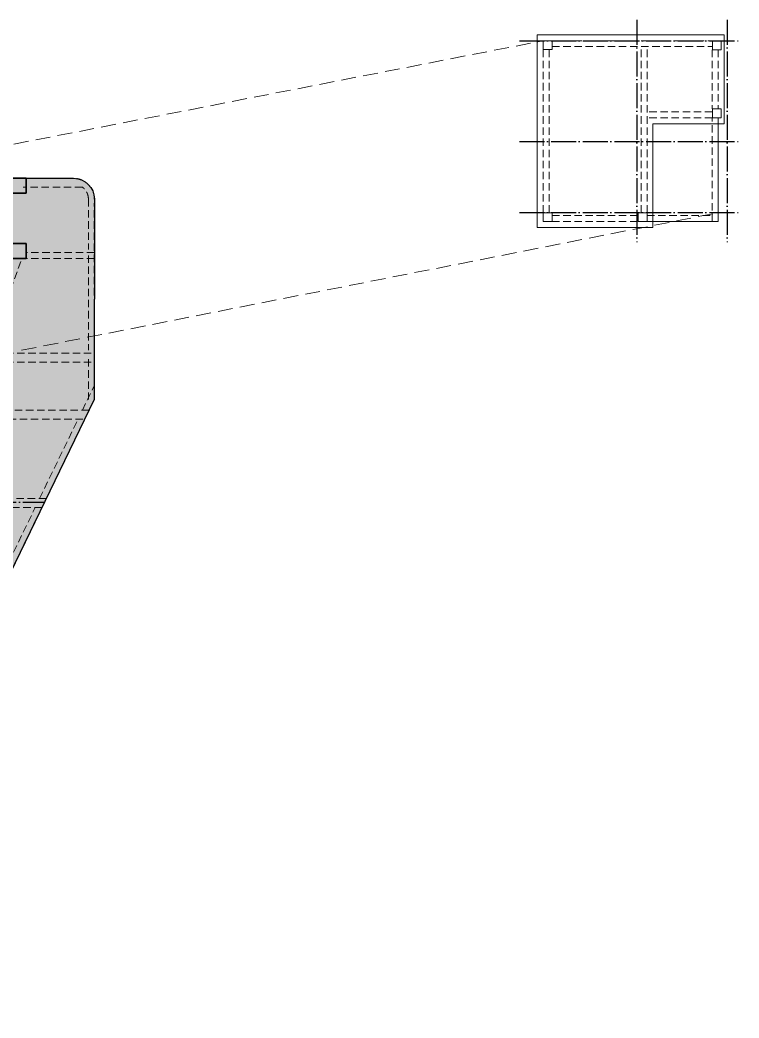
# Model space of a CAD drawing. Header units: millimetres. Extents: x 1089227 to 13101469, y 618865 to 10240562.
# Drawn here: x 7445395 to 7469635, y 4934232 to 4967899 of the extents above; entities that cross this region are included whole.
import ezdxf

# ---------------------------------------------------------------- set-up
doc = ezdxf.new("R2010")
doc.units = ezdxf.units.MM
doc.header["$LTSCALE"] = 1000
for name, pattern in [('DASHED', [0.75, 0.5, -0.25]), ('GB_DASHDOT3', [1.0675, 0.84, -0.105, 0.0175, -0.105]), ('HIDDEN', [0.375, 0.25, -0.125])]:
    doc.linetypes.add(name, pattern=pattern)
doc.layers.get('0').update_dxf_attribs({"linetype": 'CONTINUOUS'})
for name, color, linetype, lineweight in [('S-BEAM-DASH', 4, 'HIDDEN', 0), ('S-BEAM-SE-DASH', 3, 'HIDDEN', 0), ('S-COLU', 30, 'CONTINUOUS', 0), ('S-HOLE', 11, 'CONTINUOUS', 0), ('S-SLAB-HATCH', 73, 'CONTINUOUS', 0), ('S-WALL', 31, 'CONTINUOUS', 0)]:
    doc.layers.add(name, color=color, linetype=linetype, lineweight=lineweight)
doc.layers.add('S-GRID-DE', color=11, linetype='GB_DASHDOT3')
doc.layers.add('降板范围', color=7, linetype='CONTINUOUS')

# ---------------------------------------------------------------- blocks, each defined once
blk = doc.blocks.new('1F柱网-0808')
at = {"layer": 'S-COLU', "lineweight": 35}
for points in [[(187963.1251847735, 187081.865457085), (187363.1251847735, 187081.865457085), (187363.1251847735, 186581.865457085), (187963.1251847735, 186581.865457085)], [(187963.1251847735, 184881.8658074737), (187363.1251847735, 184881.8658074737), (187363.1251847735, 184381.8658074737), (187963.1251847735, 184381.8658074737)]]:
    blk.add_lwpolyline(points, close=True, dxfattribs=at)
blk = doc.blocks.new('2FJGBZ')
at = {"layer": 'S-SLAB-HATCH'}
h = blk.add_hatch(dxfattribs=at)
h.set_pattern_fill('FLEX', color=256, scale=50)
h.set_pattern_definition([(0, (-6326317.142432513, 1683260.446538338), (0, 317.5), [317.5, -317.5]), (45, (-6325999.642432513, 1683260.446538338), (2.220446049250313e-14, 317.5001371409153), [79.375, -290.263, 79.375, -449.013])])
edge = h.paths.add_edge_path()
edge.add_line((162230.4245430138, 169156.9530839361), (162230.4264998455, 173258.125932659))
edge.add_line((162230.4264998455, 173258.125932659), (164180.4207143439, 173258.0883259363))
edge.add_line((164180.4207143439, 173258.0883259363), (164180.4187597064, 173556.8654615087))
edge.add_line((164180.4187597064, 173556.8654615087), (165681.0091462238, 173556.8654615087))
edge.add_line((165681.0091462238, 173556.8654615087), (165680.4245492853, 178956.8654615087))
edge.add_line((165680.4245492853, 178956.8654615087), (165380.4245431814, 178956.9056094894))
edge.add_line((165380.4245431814, 178956.9056094894), (165381.0090917032, 179256.8898688648))
edge.add_line((165381.0090917032, 179256.8898688648), (165380.4245453691, 185056.8654615274))
edge.add_line((165380.4245453691, 185056.8654615274), (165880.2437342294, 185056.8654615274))
edge.add_line((165880.2437342294, 185056.8654615274), (165880.2437342294, 185456.8654615087))
edge.add_line((165880.2437342294, 185456.8654615087), (165880.4231809434, 185856.8683600016))
edge.add_line((165880.4231809434, 185856.8683600016), (166580.4231885485, 185856.8654615106))
edge.add_line((166580.4231885485, 185856.8654615106), (169679.5182953691, 185856.8654615106))
edge.add_line((169679.5182953691, 185856.8654615106), (169680.424545371, 187081.8654570924))
edge.add_line((169680.424545371, 187081.8654570924), (189563.1251764614, 187081.8654310293))
edge.add_arc((189563.1251764614, 186381.8654310293), 700, 0, 90, ccw=False)
edge.add_line((190263.1251764614, 186381.8654310293), (190261.1386369616, 179621.8685087003))
edge.add_line((190261.1386369616, 179621.8685087003), (185090.4928222662, 168953.0217371397))
edge.add_line((185090.4928222662, 168953.0217371397), (182222.3972696383, 161619.7759539122))
edge.add_arc((181104.831717914, 162056.8654615544), 1200.000000038212, 270.00010095286393, 338.6391042129307, ccw=False)
edge.add_line((181104.8338322658, 160856.8654615181), (179111.1296080668, 160856.8654615236))
edge.add_line((179111.1296080668, 160856.8654615236), (179111.1296080668, 160858.3748085452))
edge.add_line((179111.1296080668, 160858.3748085452), (178611.1296080668, 160858.3748085452))
edge.add_line((178611.1296080668, 160858.3748085452), (178611.1296080668, 160858.8898769757))
edge.add_line((178611.1296080668, 160858.8898769757), (176230.4245448699, 160856.8654615274))
edge.add_line((176230.4245448699, 160856.8654615274), (176230.4245453179, 161058.1430782126))
edge.add_line((176230.4245453179, 161058.1430782126), (170881.9935069764, 161058.2395215826))
edge.add_line((170881.9935069764, 161058.2395215826), (167281.7903819764, 161058.2395215826))
edge.add_line((167281.7903819764, 161058.2395215826), (167280.4245453607, 161658.2395215826))
edge.add_line((167280.4245453607, 161658.2395215826), (166980.4245453738, 161656.8654649276))
edge.add_line((166980.4245453738, 161656.8654649276), (166980.4245453738, 160756.8654615087))
edge.add_line((166980.4245453738, 160756.8654615087), (167480.4245453607, 160756.8654615087))
edge.add_line((167480.4245453607, 160756.8654615087), (167480.4245452816, 158756.8654615311))
edge.add_line((167480.4245452816, 158756.8654615311), (161981.7903819764, 158758.1535840826))
edge.add_line((161981.7903819764, 158758.1535840826), (161981.7903819764, 160158.2395215826))
edge.add_line((161981.7903819764, 160158.2395215826), (164681.7903819764, 160162.2754389001))
edge.add_line((164681.7903819764, 160162.2754389001), (164681.7903819764, 168756.8654615087))
edge.add_line((164681.7903819764, 168756.8654615087), (165381.7903819764, 168758.2395215826))
edge.add_line((165381.7903819764, 168758.2395215826), (165381.7903819764, 169158.2395215826))
edge.add_line((165381.7903819764, 169158.2395215826), (162230.4245430138, 169156.9530839361))
h.paths.add_polyline_path([(184966.7470941683, 186785.1691450197), (181863.1251849467, 186785.1719805058), (181863.1251849476, 181181.8657834968), (184963.2499690335, 181181.8651306303)], flags=16)
h.paths.add_polyline_path([(187362.3758535068, 184581.8658074737), (187363.1251848089, 186783.1101301825), (185166.7458480513, 186783.1101301825), (185165.9965167493, 184581.8658074737)], flags=16)
at = {"layer": 'S-BEAM-DASH'}
for p, q in [((205695.8093315717, 191723.0786961177), (211096.4761747541, 191723.0803380683)), ((205395.809422818, 191422.9533984354), (205395.8093070015, 185923.0769020058)), ((205595.809422818, 191422.9533942239), (205595.8093070015, 185923.0768977944)), ((205695.8093923768, 191523.0786961177), (211096.4762355592, 191523.0803380683)), ((208695.8064194666, 185923.0769628258), (208695.80812243, 191523.0776925851)), ((208895.8064194666, 185923.0769020058), (208895.80812243, 191523.077631765)), ((211095.8064266872, 191419.3955075713), (211095.8064266872, 189419.8345187893)), ((211295.8064266872, 191419.3955075713), (211295.8064266872, 189419.8345187893)), ((211096.4762366377, 189319.709221107), (208895.8074523862, 189319.7098903321)), ((211096.4761758177, 189119.709221107), (208895.8073915662, 189119.7098903321)), ((211095.8064253563, 185623.0769008966), (211095.8064197311, 189119.7092207856)), ((189563.1251764614, 187081.8654310293), (187861.1296080686, 187081.865457084)), ((189859.8745080456, 186784.2829184774), (187861.4924876578, 186781.865676553)), ((205695.8093609894, 185823.0769050494), (208596.4770303154, 185823.0777869318)), ((205695.8094217945, 185623.0769050494), (208596.4770911206, 185623.0777869318)), ((208895.8064195709, 185823.0769012179), (211095.8064250359, 185823.0769012179)), ((190259.4002109552, 184581.8658074737), (187963.1251847735, 184581.8658074737)), ((184923.6754501984, 176274.3992337249), (187819.7386793196, 184381.8658074737)), ((190259.4002116807, 184381.8658074737), (187963.1251847735, 184381.8658070071)), ((190161.2826319421, 181181.8654570179), (186662.3628747454, 181181.8654570421)), ((190161.2826326648, 180881.8654570179), (186556.0746863522, 180881.865457044)), ((190084.2597363899, 179256.9056094894), (185980.3612249941, 179256.9056094894)), ((185874.073036599, 178956.9056094848), (189936.7972154021, 178956.9056094838)), ((188639.198729746, 176278.3748085452), (184925.0978987915, 176278.3748085452)), ((188493.8654949889, 175978.3748085452), (184879.4574807249, 175978.3748085452))]:
    blk.add_line(p, q, dxfattribs=at)
at = {"layer": 'S-BEAM-DASH', "linetype": 'Continuous'}
for p, q in [((211295.8064253563, 185623.0769012179), (211295.8064197311, 189119.709221107)), ((208895.8064195709, 185623.0769012179), (211295.8064197311, 185623.0769012179))]:
    blk.add_line(p, q, dxfattribs=at)
blk.add_lwpolyline([(205195.8139280099, 185423.0812168997), (205195.8139280099, 191923.0769017311), (211495.8064159164, 191923.0769017311), (211495.8064454179, 188919.7094651237), (209095.8064463707, 188919.7094640583), (209095.8064182894, 185423.0812184419), (205195.8139280556, 185423.0678550592)], dxfattribs=at)
at = {"layer": 'S-BEAM-DASH'}
for points in [[(189563.1251764614, 187081.8654310293, -0.414213562373095), (190263.1251764614, 186381.8654310293, 1)], [(189859.8745080465, 186784.2829184774, -0.2382074184301215), (190063.1251764614, 186381.8654310293)]]:
    blk.add_lwpolyline(points, format="xyb", dxfattribs=at)
at = {"layer": 'S-BEAM-SE-DASH'}
for p, q in [((190063.1251764614, 186381.8654310293), (190062.625262104, 184681.8658074746)), ((190263.1251764614, 186381.8654310293), (190261.1386200935, 179626.4181375029)), ((190062.5664486364, 184481.8658074737), (190061.6254330622, 181281.8654570198)), ((190061.5372128608, 180981.8654570188), (190061.1386200935, 179626.4181858236))]:
    blk.add_line(p, q, dxfattribs=at)
for points in [[(189859.8975901799, 179256.9056094894), (190261.0307287499, 180084.9332920229)], [(188416.9658697648, 176278.3748085452), (189714.5643554199, 178956.9056094838)], [(187050.102269033, 173456.8654620769), (188271.6326350076, 175978.3748085452)]]:
    blk.add_lwpolyline(points, dxfattribs=at)
blk.add_lwpolyline([(181104.8317179475, 160856.8654615162, 0.3248482111787543), (182246.0035900511, 161685.7499022661), (185047.2390864138, 168863.7741853548), (190261.1375605576, 179626.4159503868)], format="xyb", dxfattribs=at)
at = {"layer": 'S-GRID-DE'}
for p, q in [((208545.806419732, 192423.0769052235), (208545.806419732, 184923.0769020086)), ((211595.806422947, 192423.0769052235), (211595.806422947, 184923.0769020086)), ((204595.8074286329, 191723.075893105), (211995.8064501407, 191723.0784065528)), ((204595.8074286329, 188323.0769052226), (211995.8064197311, 188323.0769052235)), ((204595.8074286329, 185923.0769020077), (211995.8064197311, 185923.0769020086)), ((173980.4245453738, 176156.865452664), (188581.8284047283, 176156.8654526621))]:
    blk.add_line(p, q, dxfattribs=at)
at = {"layer": 'S-HOLE', "linetype": 'DASHED'}
for p, q in [((181663.1251847195, 187081.866683092), (205395.8093315717, 191723.0786961177)), ((187813.1251857188, 181281.8654570887), (211295.8064253563, 185923.0769020058))]:
    blk.add_line(p, q, dxfattribs=at)
at = {"layer": 'S-WALL'}
for points in [[(205395.8093315717, 191723.0786961177), (205695.8093315717, 191723.0786961177), (205695.809422818, 191422.9533984354), (205395.809422818, 191422.9533984354)], [(211096.4761758363, 191719.5208052536), (211396.4761758363, 191719.5208052536), (211396.4762670826, 191419.3955075713), (211096.4762670826, 191419.3955075713)], [(211096.4760845713, 189419.8345187893), (211396.4760845713, 189419.8345187893), (211396.4761758177, 189119.709221107), (211096.4761758177, 189119.709221107)], [(205395.8093315717, 185919.8341684043), (205695.8093315717, 185919.8341684043), (205695.809422818, 185619.708870722), (205395.809422818, 185619.708870722)], [(208596.4770008978, 185919.8364275191), (208896.4770008978, 185919.8364275191), (208896.4770921441, 185619.7111298367), (208596.4770921441, 185619.7111298367)]]:
    blk.add_lwpolyline(points, close=True, dxfattribs=at)
at = {"layer": '降板范围'}
blk.add_lwpolyline([(169680.424545371, 187081.8654570924), (189563.1251764614, 187081.8654310293, -0.414213562373095), (190263.1251764614, 186381.8654310293), (190261.1386369616, 179621.8685087003), (185090.4928222662, 168953.0217371397)], format="xyb", dxfattribs=at)
blk.add_blockref('1F柱网-0808', (0, 0))

msp = doc.modelspace()

# ---------------------------------------------------------------- block references
msp.add_blockref('2FJGBZ', (7257638.868367866, 4775475.579116493))

doc.saveas('drawing.dxf')
